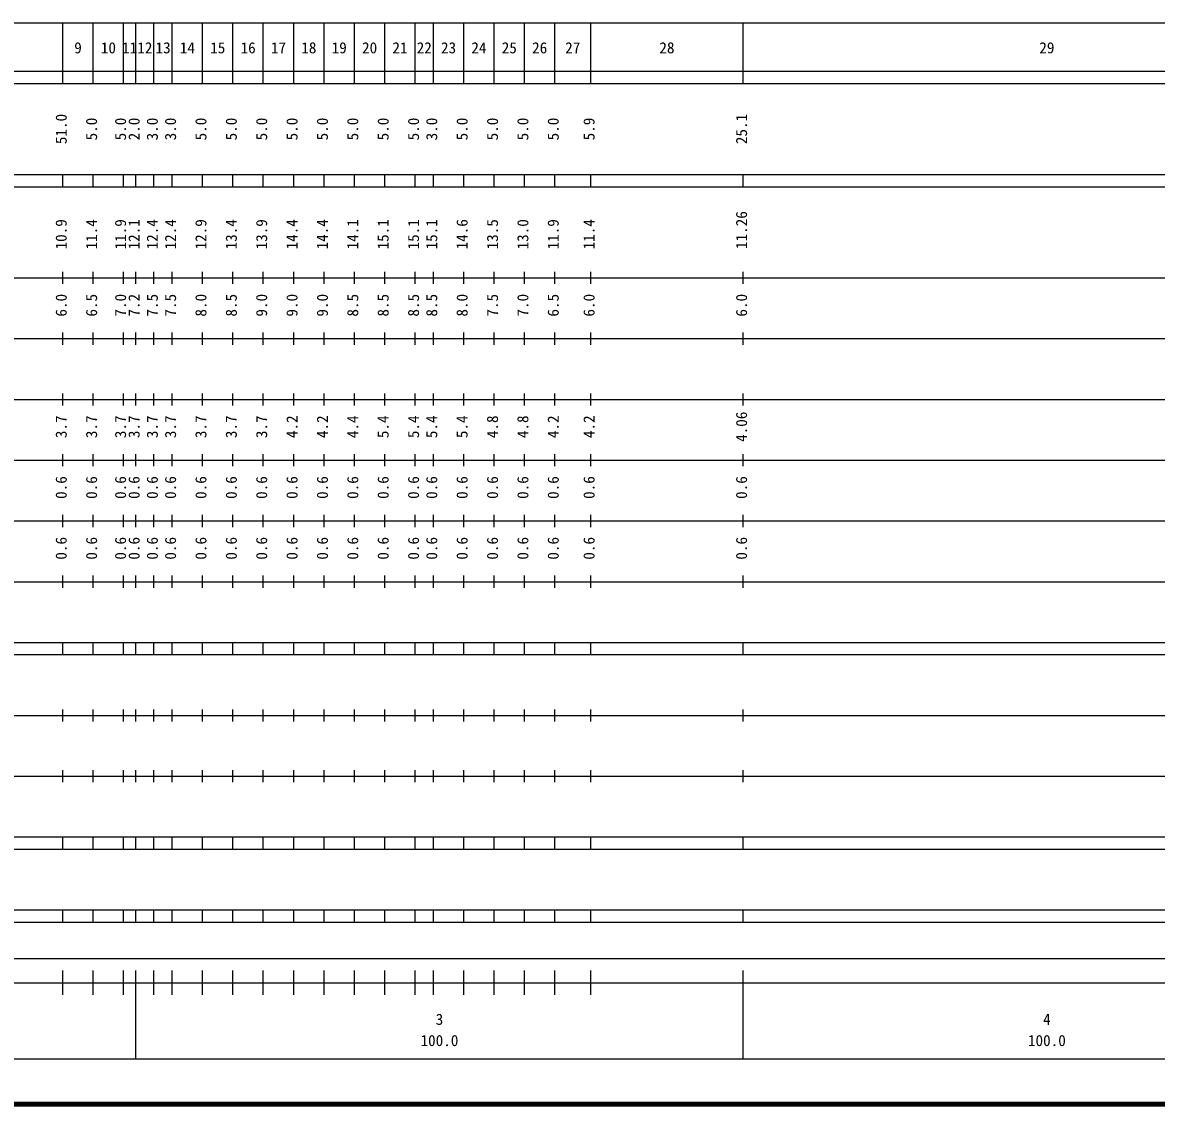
# Model space of a CAD drawing. Units: millimetres on the paper, enlarged 1000 times. Extents: x 40000 to 680000, y 20000 to 380000.
# Drawn here: x 249386 to 436018, y 20000 to 198000 of the extents above; entities that cross this region are included whole.
import ezdxf
from ezdxf.enums import TextEntityAlignment as Align

# ---------------------------------------------------------------- set-up
doc = ezdxf.new("R2010")
doc.units = ezdxf.units.MM
doc.header["$LTSCALE"] = 1000
doc.layers.add('M-TTL', color=2, linetype='Continuous', lineweight=140)
doc.layers.add('M-TTL-BAND', color=7, linetype='Continuous', lineweight=25)
doc.styles.add('ＭＳ ゴシック', font='')
doc.styles.get('ＭＳ ゴシック').set_extended_font_data('MS Gothic')

msp = doc.modelspace()

# ---------------------------------------------------------------- linework, layer by layer
at = {"layer": 'M-TTL'}
msp.add_line((40000, 20000), (680000, 20000), dxfattribs=at)
at = {"layer": 'M-TTL-BAND'}
for p, q in [((68000, 198000), (579000, 198000)), ((256000, 188000), (256000, 198000)), ((261000, 188000), (261000, 198000)), ((266000, 188000), (266000, 198000)), ((268000, 188000), (268000, 198000)), ((271000, 188000), (271000, 198000)), ((274000, 188000), (274000, 198000)), ((279000, 188000), (279000, 198000)), ((284000, 188000), (284000, 198000)), ((289000, 188000), (289000, 198000)), ((294000, 188000), (294000, 198000)), ((299000, 188000), (299000, 198000)), ((304000, 188000), (304000, 198000)), ((309000, 188000), (309000, 198000)), ((314000, 188000), (314000, 198000)), ((317000, 188000), (317000, 198000)), ((322000, 188000), (322000, 198000)), ((327000, 188000), (327000, 198000)), ((332000, 188000), (332000, 198000)), ((337000, 188000), (337000, 198000)), ((342900, 188000), (342900, 198000)), ((368000, 188000), (368000, 198000)), ((40000, 190000), (579000, 190000)), ((40000, 188000), (579000, 188000)), ((40000, 173000), (579000, 173000)), ((256000, 171000), (256000, 173000)), ((261000, 171000), (261000, 173000)), ((266000, 171000), (266000, 173000)), ((268000, 171000), (268000, 173000)), ((271000, 171000), (271000, 173000)), ((274000, 171000), (274000, 173000)), ((279000, 171000), (279000, 173000)), ((284000, 171000), (284000, 173000)), ((289000, 171000), (289000, 173000)), ((294000, 171000), (294000, 173000)), ((299000, 171000), (299000, 173000)), ((304000, 171000), (304000, 173000)), ((309000, 171000), (309000, 173000)), ((314000, 171000), (314000, 173000)), ((317000, 171000), (317000, 173000)), ((322000, 171000), (322000, 173000)), ((327000, 171000), (327000, 173000)), ((332000, 171000), (332000, 173000)), ((337000, 171000), (337000, 173000)), ((342900, 171000), (342900, 173000)), ((368000, 171000), (368000, 173000)), ((40000, 171000), (579000, 171000)), ((256000, 155000), (256000, 157000)), ((261000, 155000), (261000, 157000)), ((266000, 155000), (266000, 157000)), ((268000, 155000), (268000, 157000)), ((271000, 155000), (271000, 157000)), ((274000, 155000), (274000, 157000)), ((279000, 155000), (279000, 157000)), ((284000, 155000), (284000, 157000)), ((289000, 155000), (289000, 157000)), ((294000, 155000), (294000, 157000)), ((299000, 155000), (299000, 157000)), ((304000, 155000), (304000, 157000)), ((309000, 155000), (309000, 157000)), ((314000, 155000), (314000, 157000)), ((317000, 155000), (317000, 157000)), ((322000, 155000), (322000, 157000)), ((327000, 155000), (327000, 157000)), ((332000, 155000), (332000, 157000)), ((337000, 155000), (337000, 157000)), ((342900, 155000), (342900, 157000)), ((368000, 155000), (368000, 157000)), ((40000, 156000), (579000, 156000)), ((46000, 146000), (579000, 146000)), ((256000, 145000), (256000, 147000)), ((261000, 145000), (261000, 147000)), ((266000, 145000), (266000, 147000)), ((268000, 145000), (268000, 147000)), ((271000, 145000), (271000, 147000)), ((274000, 145000), (274000, 147000)), ((279000, 145000), (279000, 147000)), ((284000, 145000), (284000, 147000)), ((289000, 145000), (289000, 147000)), ((294000, 145000), (294000, 147000)), ((299000, 145000), (299000, 147000)), ((304000, 145000), (304000, 147000)), ((309000, 145000), (309000, 147000)), ((314000, 145000), (314000, 147000)), ((317000, 145000), (317000, 147000)), ((322000, 145000), (322000, 147000)), ((327000, 145000), (327000, 147000)), ((332000, 145000), (332000, 147000)), ((337000, 145000), (337000, 147000)), ((342900, 145000), (342900, 147000)), ((368000, 145000), (368000, 147000)), ((256000, 135000), (256000, 137000)), ((261000, 135000), (261000, 137000)), ((266000, 135000), (266000, 137000)), ((268000, 135000), (268000, 137000)), ((271000, 135000), (271000, 137000)), ((274000, 135000), (274000, 137000)), ((279000, 135000), (279000, 137000)), ((284000, 135000), (284000, 137000)), ((289000, 135000), (289000, 137000)), ((294000, 135000), (294000, 137000)), ((299000, 135000), (299000, 137000)), ((304000, 135000), (304000, 137000)), ((309000, 135000), (309000, 137000)), ((314000, 135000), (314000, 137000)), ((317000, 135000), (317000, 137000)), ((322000, 135000), (322000, 137000)), ((327000, 135000), (327000, 137000)), ((332000, 135000), (332000, 137000)), ((337000, 135000), (337000, 137000)), ((342900, 135000), (342900, 137000)), ((368000, 135000), (368000, 137000)), ((52000, 136000), (579000, 136000)), ((256000, 125000), (256000, 127000)), ((261000, 125000), (261000, 127000)), ((266000, 125000), (266000, 127000)), ((268000, 125000), (268000, 127000)), ((271000, 125000), (271000, 127000)), ((274000, 125000), (274000, 127000)), ((279000, 125000), (279000, 127000)), ((284000, 125000), (284000, 127000)), ((289000, 125000), (289000, 127000)), ((294000, 125000), (294000, 127000)), ((299000, 125000), (299000, 127000)), ((304000, 125000), (304000, 127000)), ((309000, 125000), (309000, 127000)), ((314000, 125000), (314000, 127000)), ((317000, 125000), (317000, 127000)), ((322000, 125000), (322000, 127000)), ((327000, 125000), (327000, 127000)), ((332000, 125000), (332000, 127000)), ((337000, 125000), (337000, 127000)), ((342900, 125000), (342900, 127000)), ((368000, 125000), (368000, 127000)), ((46000, 126000), (579000, 126000)), ((52000, 116000), (579000, 116000)), ((256000, 115000), (256000, 117000)), ((261000, 115000), (261000, 117000)), ((266000, 115000), (266000, 117000)), ((268000, 115000), (268000, 117000)), ((271000, 115000), (271000, 117000)), ((274000, 115000), (274000, 117000)), ((279000, 115000), (279000, 117000)), ((284000, 115000), (284000, 117000)), ((289000, 115000), (289000, 117000)), ((294000, 115000), (294000, 117000)), ((299000, 115000), (299000, 117000)), ((304000, 115000), (304000, 117000)), ((309000, 115000), (309000, 117000)), ((314000, 115000), (314000, 117000)), ((317000, 115000), (317000, 117000)), ((322000, 115000), (322000, 117000)), ((327000, 115000), (327000, 117000)), ((332000, 115000), (332000, 117000)), ((337000, 115000), (337000, 117000)), ((342900, 115000), (342900, 117000)), ((368000, 115000), (368000, 117000)), ((256000, 105000), (256000, 107000)), ((261000, 105000), (261000, 107000)), ((266000, 105000), (266000, 107000)), ((268000, 105000), (268000, 107000)), ((271000, 105000), (271000, 107000)), ((274000, 105000), (274000, 107000)), ((279000, 105000), (279000, 107000)), ((284000, 105000), (284000, 107000)), ((289000, 105000), (289000, 107000)), ((294000, 105000), (294000, 107000)), ((299000, 105000), (299000, 107000)), ((304000, 105000), (304000, 107000)), ((309000, 105000), (309000, 107000)), ((314000, 105000), (314000, 107000)), ((317000, 105000), (317000, 107000)), ((322000, 105000), (322000, 107000)), ((327000, 105000), (327000, 107000)), ((332000, 105000), (332000, 107000)), ((337000, 105000), (337000, 107000)), ((342900, 105000), (342900, 107000)), ((368000, 105000), (368000, 107000)), ((46000, 106000), (579000, 106000)), ((40000, 96000), (579000, 96000)), ((256000, 94000), (256000, 96000)), ((261000, 94000), (261000, 96000)), ((266000, 94000), (266000, 96000)), ((268000, 94000), (268000, 96000)), ((271000, 94000), (271000, 96000)), ((274000, 94000), (274000, 96000)), ((279000, 94000), (279000, 96000)), ((284000, 94000), (284000, 96000)), ((289000, 94000), (289000, 96000)), ((294000, 94000), (294000, 96000)), ((299000, 94000), (299000, 96000)), ((304000, 94000), (304000, 96000)), ((309000, 94000), (309000, 96000)), ((314000, 94000), (314000, 96000)), ((317000, 94000), (317000, 96000)), ((322000, 94000), (322000, 96000)), ((327000, 94000), (327000, 96000)), ((332000, 94000), (332000, 96000)), ((337000, 94000), (337000, 96000)), ((342900, 94000), (342900, 96000)), ((368000, 94000), (368000, 96000)), ((40000, 94000), (579000, 94000)), ((49000, 84000), (579000, 84000)), ((256000, 83000), (256000, 85000)), ((261000, 83000), (261000, 85000)), ((266000, 83000), (266000, 85000)), ((268000, 83000), (268000, 85000)), ((271000, 83000), (271000, 85000)), ((274000, 83000), (274000, 85000)), ((279000, 83000), (279000, 85000)), ((284000, 83000), (284000, 85000)), ((289000, 83000), (289000, 85000)), ((294000, 83000), (294000, 85000)), ((299000, 83000), (299000, 85000)), ((304000, 83000), (304000, 85000)), ((309000, 83000), (309000, 85000)), ((314000, 83000), (314000, 85000)), ((317000, 83000), (317000, 85000)), ((322000, 83000), (322000, 85000)), ((327000, 83000), (327000, 85000)), ((332000, 83000), (332000, 85000)), ((337000, 83000), (337000, 85000)), ((342900, 83000), (342900, 85000)), ((368000, 83000), (368000, 85000)), ((256000, 73000), (256000, 75000)), ((261000, 73000), (261000, 75000)), ((266000, 73000), (266000, 75000)), ((268000, 73000), (268000, 75000)), ((271000, 73000), (271000, 75000)), ((274000, 73000), (274000, 75000)), ((279000, 73000), (279000, 75000)), ((284000, 73000), (284000, 75000)), ((289000, 73000), (289000, 75000)), ((294000, 73000), (294000, 75000)), ((299000, 73000), (299000, 75000)), ((304000, 73000), (304000, 75000)), ((309000, 73000), (309000, 75000)), ((314000, 73000), (314000, 75000)), ((317000, 73000), (317000, 75000)), ((322000, 73000), (322000, 75000)), ((327000, 73000), (327000, 75000)), ((332000, 73000), (332000, 75000)), ((337000, 73000), (337000, 75000)), ((342900, 73000), (342900, 75000)), ((368000, 73000), (368000, 75000)), ((40000, 74000), (579000, 74000)), ((40000, 64000), (579000, 64000)), ((256000, 62000), (256000, 64000)), ((261000, 62000), (261000, 64000)), ((266000, 62000), (266000, 64000)), ((268000, 62000), (268000, 64000)), ((271000, 62000), (271000, 64000)), ((274000, 62000), (274000, 64000)), ((279000, 62000), (279000, 64000)), ((284000, 62000), (284000, 64000)), ((289000, 62000), (289000, 64000)), ((294000, 62000), (294000, 64000)), ((299000, 62000), (299000, 64000)), ((304000, 62000), (304000, 64000)), ((309000, 62000), (309000, 64000)), ((314000, 62000), (314000, 64000)), ((317000, 62000), (317000, 64000)), ((322000, 62000), (322000, 64000)), ((327000, 62000), (327000, 64000)), ((332000, 62000), (332000, 64000)), ((337000, 62000), (337000, 64000)), ((342900, 62000), (342900, 64000)), ((368000, 62000), (368000, 64000)), ((40000, 62000), (579000, 62000)), ((40000, 52000), (579000, 52000)), ((256000, 50000), (256000, 52000)), ((261000, 50000), (261000, 52000)), ((266000, 50000), (266000, 52000)), ((268000, 50000), (268000, 52000)), ((271000, 50000), (271000, 52000)), ((274000, 50000), (274000, 52000)), ((279000, 50000), (279000, 52000)), ((284000, 50000), (284000, 52000)), ((289000, 50000), (289000, 52000)), ((294000, 50000), (294000, 52000)), ((299000, 50000), (299000, 52000)), ((304000, 50000), (304000, 52000)), ((309000, 50000), (309000, 52000)), ((314000, 50000), (314000, 52000)), ((317000, 50000), (317000, 52000)), ((322000, 50000), (322000, 52000)), ((327000, 50000), (327000, 52000)), ((332000, 50000), (332000, 52000)), ((337000, 50000), (337000, 52000)), ((342900, 50000), (342900, 52000)), ((368000, 50000), (368000, 52000)), ((40000, 50000), (579000, 50000)), ((71000, 44000), (565000, 44000)), ((256000, 38000), (256000, 42000)), ((261000, 38000), (261000, 42000)), ((266000, 38000), (266000, 42000)), ((268000, 27500), (268000, 42000)), ((271000, 38000), (271000, 42000)), ((274000, 38000), (274000, 42000)), ((279000, 38000), (279000, 42000)), ((284000, 38000), (284000, 42000)), ((289000, 38000), (289000, 42000)), ((294000, 38000), (294000, 42000)), ((299000, 38000), (299000, 42000)), ((304000, 38000), (304000, 42000)), ((309000, 38000), (309000, 42000)), ((314000, 38000), (314000, 42000)), ((317000, 38000), (317000, 42000)), ((322000, 38000), (322000, 42000)), ((327000, 38000), (327000, 42000)), ((332000, 38000), (332000, 42000)), ((337000, 38000), (337000, 42000)), ((342900, 38000), (342900, 42000)), ((368000, 27500), (368000, 42000)), ((40000, 40000), (579000, 40000)), ((68000, 27500), (579000, 27500))]:
    msp.add_line(p, q, dxfattribs=at)

# ---------------------------------------------------------------- texts
at = {"layer": 'M-TTL-BAND', "style": 'ＭＳ ゴシック'}
for s, p in [('9', (258500, 192405)), ('10', (263500, 192405)), ('11', (267000, 192405)), ('12', (269500, 192405)), ('13', (272500, 192405)), ('14', (276500, 192405)), ('15', (281500, 192405)), ('16', (286500, 192405)), ('17', (291500, 192405)), ('18', (296500, 192405)), ('19', (301500, 192405)), ('20', (306500, 192405)), ('21', (311500, 192405)), ('22', (315500, 192405)), ('23', (319500, 192405)), ('24', (324500, 192405)), ('25', (329500, 192405)), ('26', (334500, 192405)), ('27', (339950, 192405)), ('28', (355450, 192405)), ('29', (418000, 192405)), ('3', (318000, 32523)), ('4', (418000, 32523)), ('100.0', (318000, 29033)), ('100.0', (418000, 29033))]:
    msp.add_text(s, height=1833, dxfattribs=at).set_placement(p, align=Align.BOTTOM_CENTER)
for s, p in [('51.0', (257186, 180500)), ('5.0', (262186, 180500)), ('5.0', (266954, 180500)), ('2.0', (269186, 180500)), ('3.0', (272186, 180500)), ('3.0', (275186, 180500)), ('5.0', (280186, 180500)), ('5.0', (285186, 180500)), ('5.0', (290186, 180500)), ('5.0', (295186, 180500)), ('5.0', (300186, 180500)), ('5.0', (305186, 180500)), ('5.0', (310186, 180500)), ('5.0', (315186, 180500)), ('3.0', (318186, 180500)), ('5.0', (323186, 180500)), ('5.0', (328186, 180500)), ('5.0', (333186, 180500)), ('5.0', (338186, 180500)), ('5.9', (344086, 180500)), ('25.1', (369186, 180500)), ('11.26', (369186, 163865)), ('10.9', (257186, 163174)), ('11.4', (262186, 163174)), ('11.9', (266954, 163174)), ('12.1', (269186, 163174)), ('12.4', (272186, 163174)), ('12.4', (275186, 163174)), ('12.9', (280186, 163174)), ('13.4', (285186, 163174)), ('13.9', (290186, 163174)), ('14.4', (295186, 163174)), ('14.4', (300186, 163174)), ('14.1', (305186, 163174)), ('15.1', (310186, 163174)), ('15.1', (315186, 163174)), ('15.1', (318186, 163174)), ('14.6', (323186, 163174)), ('13.5', (328186, 163174)), ('13.0', (333186, 163174)), ('11.9', (338186, 163174)), ('11.4', (344086, 163174)), ('6.0', (257186, 151500)), ('6.5', (262186, 151500)), ('7.0', (266954, 151500)), ('7.2', (269186, 151500)), ('7.5', (272186, 151500)), ('7.5', (275186, 151500)), ('8.0', (280186, 151500)), ('8.5', (285186, 151500)), ('9.0', (290186, 151500)), ('9.0', (295186, 151500)), ('9.0', (300186, 151500)), ('8.5', (305186, 151500)), ('8.5', (310186, 151500)), ('8.5', (315186, 151500)), ('8.5', (318186, 151500)), ('8.0', (323186, 151500)), ('7.5', (328186, 151500)), ('7.0', (333186, 151500)), ('6.5', (338186, 151500)), ('6.0', (344086, 151500)), ('6.0', (369186, 151500)), ('3.7', (257186, 131500)), ('3.7', (262186, 131500)), ('3.7', (266954, 131500)), ('3.7', (269186, 131500)), ('3.7', (272186, 131500)), ('3.7', (275186, 131500)), ('3.7', (280186, 131500)), ('3.7', (285186, 131500)), ('3.7', (290186, 131500)), ('4.2', (295186, 131500)), ('4.2', (300186, 131500)), ('4.4', (305186, 131500)), ('5.4', (310186, 131500)), ('5.4', (315186, 131500)), ('5.4', (318186, 131500)), ('5.4', (323186, 131500)), ('4.8', (328186, 131500)), ('4.8', (333186, 131500)), ('4.2', (338186, 131500)), ('4.2', (344086, 131500)), ('4.06', (369186, 131500)), ('0.6', (257186, 121500)), ('0.6', (262186, 121500)), ('0.6', (266954, 121500)), ('0.6', (269186, 121500)), ('0.6', (272186, 121500)), ('0.6', (275186, 121500)), ('0.6', (280186, 121500)), ('0.6', (285186, 121500)), ('0.6', (290186, 121500)), ('0.6', (295186, 121500)), ('0.6', (300186, 121500)), ('0.6', (305186, 121500)), ('0.6', (310186, 121500)), ('0.6', (315186, 121500)), ('0.6', (318186, 121500)), ('0.6', (323186, 121500)), ('0.6', (328186, 121500)), ('0.6', (333186, 121500)), ('0.6', (338186, 121500)), ('0.6', (344086, 121500)), ('0.6', (369186, 121500)), ('0.6', (257186, 111500)), ('0.6', (262186, 111500)), ('0.6', (266954, 111500)), ('0.6', (269186, 111500)), ('0.6', (272186, 111500)), ('0.6', (275186, 111500)), ('0.6', (280186, 111500)), ('0.6', (285186, 111500)), ('0.6', (290186, 111500)), ('0.6', (295186, 111500)), ('0.6', (300186, 111500)), ('0.6', (305186, 111500)), ('0.6', (310186, 111500)), ('0.6', (315186, 111500)), ('0.6', (318186, 111500)), ('0.6', (323186, 111500)), ('0.6', (328186, 111500)), ('0.6', (333186, 111500)), ('0.6', (338186, 111500)), ('0.6', (344086, 111500)), ('0.6', (369186, 111500))]:
    msp.add_text(s, height=1833, rotation=90, dxfattribs=at).set_placement(p, align=Align.BOTTOM_CENTER)

doc.saveas('drawing.dxf')
